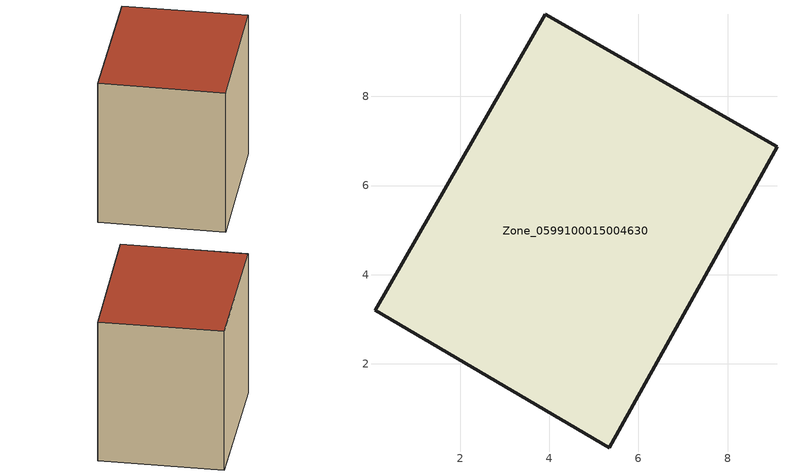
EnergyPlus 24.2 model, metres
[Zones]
Zone_0599100015004630
 floor ground (C_G): 5.35,0.12 0.1,3.2 3.9,9.84 9.11,6.87 z0.82
 wall outside (C_F): 0.1,3.2 5.35,0.12 9.11,6.87 3.9,9.84 0.1,3.2 z0.82:8.24
 roof outside (C_R): 9.11,6.87 3.9,9.84 0.1,3.2 5.35,0.12 z8.24
[BUILDING]
Pand.0599100015004630: North Axis=0; Terrain=City; Loads Convergence Tolerance Value=0.04; Temperature Convergence Tolerance Value=0.4; Solar Distribution=FullExterior; Maximum Number of Warmup Days=25; Minimum Number of Warmup Days=1
[Site:Location]
Rotterdam.The.Hague.AP_ZH_NLD Design_Conditions: Latitude=51.96; Longitude=4.45; Time Zone=1; Elevation=-4.5
[SITE:GROUNDTEMPERATURE:BUILDINGSURFACE]
18, 18, 18, 18, 18, 18, 18, 18, 18, 18, 18, 18
[MATERIAL] Thermal Absorptance=0.9; Solar Absorptance=0.7; Visible Absorptance=0.7
Name | Roughness | Thickness | Conductivity | Density | Specific Heat
G.TI.1946-1964 | MediumSmooth | 0.15 | 1 | 540 | 1210
F.TI.1946-1964 | Rough | 0.3 | 0.857143 | 1920 | 840
R.TI.1946-1964 | MediumRough | 0.2 | 0.277778 | 1500 | 1000
[CONSTRUCTION]
C_G: G.TI.1946-1964
C_F: F.TI.1946-1964
C_R: R.TI.1946-1964
[ZONE]
Zone_0599100015004630: Type=1; Multiplier=1; Ceiling Height=Autocalculate; Volume=Autocalculate; Floor Area=autocalculate; Part of Total Floor Area=Yes
[ZONEINFILTRATION:DESIGNFLOWRATE]
Infil_Zone_0599100015004630: Zone or ZoneList or Space or SpaceList=Zone_0599100015004630; Schedule=AlwaysOn; Design Flow Rate Calculation Method=Flow/Area; Flow Rate per Floor Area=0.003; Constant Term Coefficient=1; Temperature Term Coefficient=0; Velocity Term Coefficient=0; Velocity Squared Term Coefficient=0
[HVACTEMPLATE:ZONE:IDEALLOADSAIRSYSTEM]
Zone_0599100015004630: Maximum Heating Supply Air Temperature=50; Minimum Cooling Supply Air Temperature=13; Maximum Heating Supply Air Humidity Ratio=0.0156; Minimum Cooling Supply Air Humidity Ratio=0.0077; Heating Limit=NoLimit; Cooling Limit=NoLimit; Dehumidification Control Type=ConstantSensibleHeatRatio; Cooling Sensible Heat Ratio=0.7; Dehumidification Setpoint=60; Humidification Control Type=None; Humidification Setpoint=30; Outdoor Air Method=None; Outdoor Air Flow Rate per Person=0.00944; Outdoor Air Flow Rate per Zone Floor Area=0; Outdoor Air Flow Rate per Zone=0; Demand Controlled Ventilation Type=None; Outdoor Air Economizer Type=NoEconomizer; Heat Recovery Type=None; Sensible Heat Recovery Effectiveness=0.7; Latent Heat Recovery Effectiveness=0.65
[ZONECONTROL:THERMOSTAT]
ThermostatControl_Zone_0599100015004630: Zone or ZoneList=Zone_0599100015004630; Control Type Schedule=DualSetpointControlType; Control 1=Thermostat_Zone_0599100015004630; Temperature Difference Between Cutout And Setpoint=0
[THERMOSTATSETPOINT:DUALSETPOINT]
Thermostat_Zone_0599100015004630: Heating Setpoint Temperature Schedule=HeatingSetpoint_Zone_0599100015004630; Cooling Setpoint Temperature Schedule=CoolingSetpoint_Zone_0599100015004630
[SCHEDULE:COMPACT]
HeatingSetpoint_Zone_0599100015004630: Through: 12/31, For: AllDays, Until: 24:00, 21
CoolingSetpoint_Zone_0599100015004630: Through: 12/31, For: AllDays, Until: 24:00, 24
DualSetpointControlType: Through: 12/31, For: AllDays, Until: 24:00, 4
AlwaysOn: Through: 12/31, For: AllDays, Until: 24:00, 1
